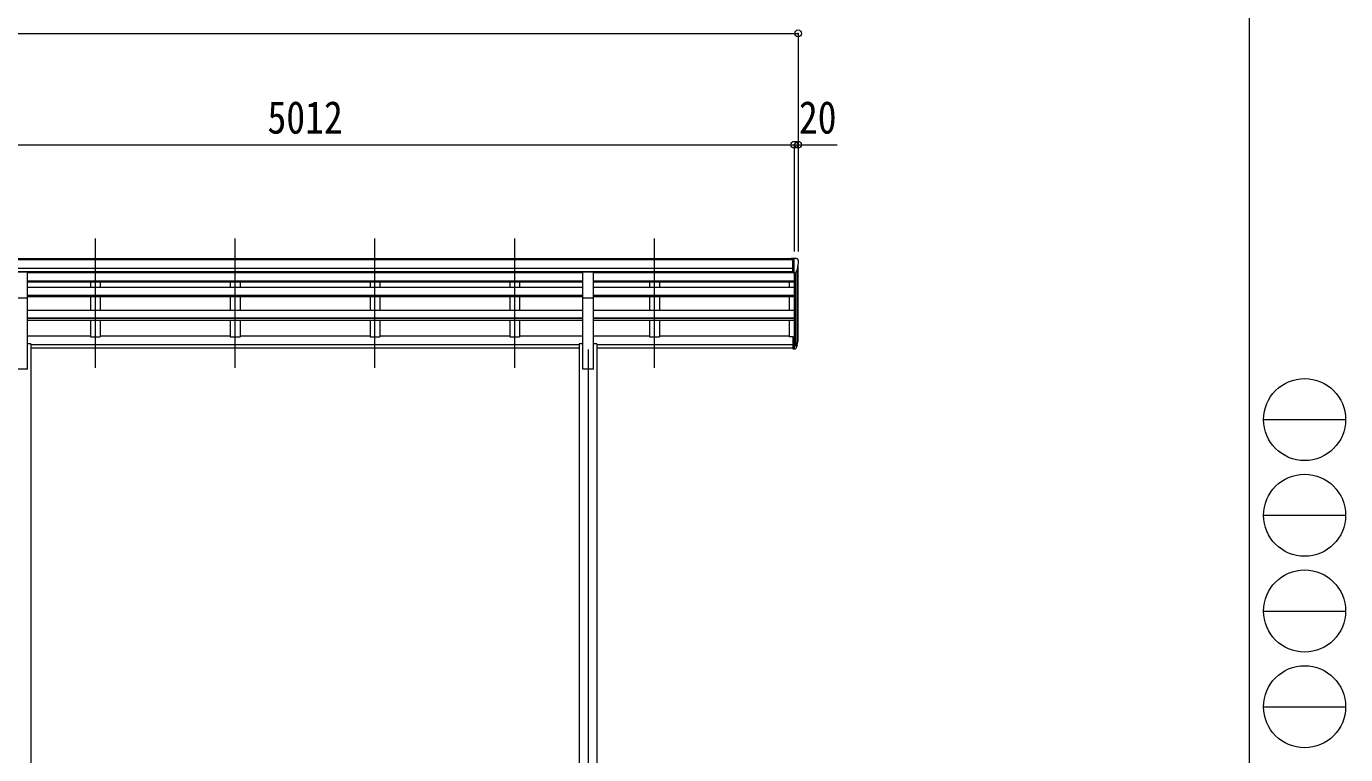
# Model space of a CAD drawing. Units: millimetres at full size. Extents: x -9783 to 9892, y -6828 to 6752.
# Drawn here: x 3134 to 9892, y -2978 to 750 of the extents above; entities that cross this region are included whole.
import ezdxf
from ezdxf.enums import TextEntityAlignment as Align

# ---------------------------------------------------------------- set-up
doc = ezdxf.new("R2010")
doc.units = ezdxf.units.MM
doc.header["$LTSCALE"] = 35
doc.header["$PDMODE"] = 32
doc.header["$PDSIZE"] = 35
for name, color, linetype, lineweight in [('0-1_本体', 4, 'Continuous', 9), ('0-2_部品', 7, 'Continuous', 9), ('0-8_PARTS2', 2, 'Continuous', 9), ('0-A_寸法', 6, 'Continuous', 9), ('F-0_240', 7, 'Continuous', 9)]:
    doc.layers.add(name, color=color, linetype=linetype, lineweight=lineweight)
doc.styles.add('ＭＳ ゴシック', font='')
doc.styles.get('ＭＳ ゴシック').set_extended_font_data('MS Gothic')

msp = doc.modelspace()

# ---------------------------------------------------------------- linework, layer by layer
at = {"layer": '0-1_本体'}
for p, q in [((7060.85, -440.57), (2071.85, -440.57)), ((7060.85, -445.92), (2071.85, -445.92)), ((7060.85, -489.45), (2061.85, -489.45)), ((7060.85, -507.12), (2061.85, -507.12)), ((5983.85, -509.49), (3138.85, -509.49)), ((5983.85, -511.96), (3138.85, -511.96)), ((3462.35, -509.49), (3462.35, -511.96)), ((3512.35, -509.49), (3512.35, -511.96)), ((4178.35, -509.49), (4178.35, -511.96)), ((4228.35, -509.49), (4228.35, -511.96)), ((4894.35, -509.49), (4894.35, -511.96)), ((4944.35, -509.49), (4944.35, -511.96)), ((5610.35, -509.49), (5610.35, -511.96)), ((5660.35, -509.49), (5660.35, -511.96)), ((6038.85, -509.49), (7060.85, -509.49)), ((7067.35, -511.96), (6038.85, -511.96)), ((6326.35, -509.49), (6326.35, -511.96)), ((6376.35, -509.49), (6376.35, -511.96)), ((7067.35, -511.95), (7067.35, -839.39)), ((7073.35, -511.47), (7073.35, -883.83)), ((7083.07, -496.12), (7083.07, -865.83)), ((7087.35, -841.56), (7087.35, -477.32)), ((5983.85, -554.15), (3138.85, -554.15)), ((5983.85, -555.55), (3138.85, -555.55)), ((5983.85, -559.24), (3138.85, -559.24)), ((5983.85, -586.48), (3138.85, -586.48)), ((3462.35, -559.24), (3462.35, -586.48)), ((3512.35, -559.24), (3512.35, -586.48)), ((4178.35, -559.24), (4178.35, -586.48)), ((4228.35, -559.24), (4228.35, -586.48)), ((4894.35, -559.24), (4894.35, -586.48)), ((4944.35, -559.24), (4944.35, -586.48)), ((5610.35, -559.24), (5610.35, -586.48)), ((5660.35, -559.24), (5660.35, -586.48)), ((7067.35, -554.15), (6038.85, -554.15)), ((7067.35, -555.55), (6038.85, -555.55)), ((7067.35, -559.24), (6038.85, -559.24)), ((7067.35, -586.48), (6038.85, -586.48)), ((6326.35, -559.24), (6326.35, -586.48)), ((6376.35, -559.24), (6376.35, -586.48)), ((7042.35, -586.48), (7042.35, -559.24)), ((5983.85, -627.21), (3138.85, -627.21)), ((5983.85, -628.7), (3138.85, -628.7)), ((5983.85, -635.51), (3138.85, -635.51)), ((3138.85, -1004.69), (3138.85, -640.75)), ((3462.35, -635.51), (3462.35, -704.99)), ((3512.35, -635.51), (3512.35, -704.99)), ((4178.35, -635.51), (4178.35, -704.99)), ((4228.35, -635.51), (4228.35, -704.99)), ((4894.35, -635.51), (4894.35, -704.99)), ((4944.35, -635.51), (4944.35, -704.99)), ((5610.35, -635.51), (5610.35, -704.99)), ((5660.35, -635.51), (5660.35, -704.99)), ((5983.85, -1004.69), (5983.85, -640.75)), ((7067.35, -627.21), (6038.85, -627.21)), ((7067.35, -628.7), (6038.85, -628.7)), ((7067.35, -635.51), (6038.85, -635.51)), ((6038.85, -1004.69), (6038.85, -640.75)), ((6326.35, -635.51), (6326.35, -704.99)), ((6376.35, -635.51), (6376.35, -704.99)), ((7042.35, -704.99), (7042.35, -635.51)), ((5983.85, -704.99), (3138.85, -704.99)), ((7067.35, -704.99), (6038.85, -704.99)), ((5983.85, -744.31), (3138.85, -744.31)), ((5983.85, -745.79), (3138.85, -745.79)), ((5983.85, -755.27), (3138.85, -755.27)), ((3512.35, -755.27), (3512.35, -840.22)), ((4228.35, -755.27), (4228.35, -840.22)), ((4944.35, -755.27), (4944.35, -840.22)), ((5660.35, -755.27), (5660.35, -840.22)), ((7067.35, -744.31), (6038.85, -744.31)), ((7067.35, -745.79), (6038.85, -745.79)), ((7067.35, -755.27), (6038.85, -755.27)), ((6376.35, -755.27), (6376.35, -840.22)), ((7042.35, -840.22), (7042.35, -755.27)), ((3462.35, -835.42), (3138.85, -835.42)), ((3156.35, -874.69), (3138.85, -874.69)), ((3156.35, -874.69), (3156.35, -4354.69)), ((4178.35, -835.42), (3512.35, -835.42)), ((4894.35, -835.42), (4228.35, -835.42)), ((5610.35, -835.42), (4944.35, -835.42)), ((5983.85, -835.42), (5660.35, -835.42)), ((5983.85, -874.69), (5966.35, -874.69)), ((5966.35, -874.69), (5966.35, -4354.69)), ((6326.35, -835.42), (6038.85, -835.42)), ((6056.35, -874.69), (6038.85, -874.69)), ((6056.35, -874.69), (6056.35, -4354.69)), ((7042.35, -835.42), (6376.35, -835.42)), ((7060.85, -840.22), (7042.35, -840.22)), ((5966.35, -879.73), (3156.35, -879.73)), ((5966.35, -881.11), (3156.35, -881.11)), ((5966.35, -898.28), (3156.35, -898.28)), ((7060.85, -879.73), (6056.35, -879.73)), ((7060.85, -881.11), (6056.35, -881.11)), ((7060.85, -898.28), (6056.35, -898.28)), ((3138.85, -1004.69), (3083.85, -1004.69)), ((6038.85, -1004.69), (5983.85, -1004.69))]:
    msp.add_line(p, q, dxfattribs=at)
for points in [[(3462.35, -755.27), (3462.35, -840.22), (3512.35, -840.22)], [(4178.35, -755.27), (4178.35, -840.22), (4228.35, -840.22)], [(4894.35, -755.27), (4894.35, -840.22), (4944.35, -840.22)], [(5610.35, -755.27), (5610.35, -840.22), (5660.35, -840.22)], [(6326.35, -755.27), (6326.35, -840.22), (6376.35, -840.22)]]:
    msp.add_lwpolyline(points, dxfattribs=at)
at = {"layer": '0-2_部品'}
for p, q in [((7060.85, -438.97), (7050.85, -439.05)), ((7050.85, -440.57), (7050.85, -439.05)), ((7060.85, -510.95), (7060.85, -438.97)), ((7079.35, -438.97), (7060.85, -438.97)), ((7067.35, -511.95), (7067.35, -438.97)), ((7079.35, -438.97), (7081.68, -439.11)), ((7082.44, -439.53), (7086.51, -445.34)), ((7089.35, -448.34), (7089.35, -448.97)), ((3138.85, -508.83), (3083.85, -508.83)), ((3138.85, -640.91), (3138.85, -508.83)), ((6038.85, -508.83), (5983.85, -508.83)), ((5983.85, -640.91), (5983.85, -508.83)), ((6038.85, -640.91), (6038.85, -508.83)), ((7060.85, -510.95), (7067.35, -510.95)), ((7067.35, -511.95), (7072.56, -511.63)), ((7074.98, -510.14), (7084.25, -494.07)), ((3138.85, -640.91), (3083.85, -640.91)), ((6038.85, -640.91), (5983.85, -640.91)), ((7060.85, -839.39), (7060.85, -900.46)), ((7060.85, -839.39), (7067.35, -839.39)), ((7060.85, -877.71), (7067.35, -877.71)), ((7067.35, -839.39), (7067.35, -901.28)), ((7073.78, -883.36), (7083.54, -864.94)), ((7084.96, -865.44), (7074.8, -884.61)), ((7060.85, -883.11), (7067.35, -883.11)), ((7060.85, -900.46), (7067.35, -900.46)), ((7067.35, -884.11), (7072.49, -884.11)), ((7067.35, -886.11), (7072.2, -886.11)), ((7067.35, -901.28), (7072.2, -901.28)), ((7082.37, -882.29), (7074.8, -899.78))]:
    msp.add_line(p, q, dxfattribs=at)
for centre, radius, start, end in [((7081.62, -440.11), 1, 35, 86.5), ((6887.35, -448.97), 202, 347.09739, 0), ((7086.35, -448.34), 3, 0, 87), ((7072.38, -508.64), 3, 273.5, 330), ((6954.13, -846.21), 133.22, 344.28698, 356.72013), ((6999.4, -838.99), 88.05, 342.78929, 2.77608), ((6998.69, -843.27), 89.07, 345.58812, 5.50424), ((7072.2, -883.11), 3, 270, 330), ((7072.2, -898.28), 3, 270, 330), ((7072.49, -882.61), 1.5, 270, 330)]:
    msp.add_arc(centre, radius, start, end, dxfattribs=at)
at = {"layer": '0-8_PARTS2'}
for p, q in [((3487.35, -998.49), (3487.35, -335.96)), ((4203.35, -998.49), (4203.35, -335.96)), ((4919.35, -998.49), (4919.35, -335.96)), ((5635.35, -998.49), (5635.35, -335.96)), ((6351.35, -998.49), (6351.35, -335.96)), ((6011.35, -904.69), (6011.35, -4454.69))]:
    msp.add_line(p, q, dxfattribs=at)
at = {"layer": '0-A_寸法'}
for p, q in [((-2976.65, 713.62), (7087.35, 713.62)), ((7087.35, 713.62), (7087.35, -401.95)), ((2055.35, 143.67), (7067.35, 143.67)), ((7067.35, 143.67), (7067.35, -401.95)), ((7067.35, 143.67), (7087.35, 143.67)), ((7087.35, 143.67), (7087.35, -401.95)), ((7087.35, 143.67), (7287.35, 143.67))]:
    msp.add_line(p, q, dxfattribs=at)
for p in [(7087.35, 713.62), (7067.35, 143.67), (7087.35, 143.67)]:
    msp.add_point(p, dxfattribs=at)
at = {"layer": 'F-0_240', "color": 5}
msp.add_line((9396.97, 6751.9), (9396.97, -6828.1), dxfattribs=at)
at = {"layer": 'F-0_240', "color": 4}
for p, q in [((9471.77, -1263.1), (9891.77, -1263.1)), ((9471.77, -1753.1), (9891.77, -1753.1)), ((9471.77, -2243.1), (9891.77, -2243.1)), ((9471.77, -2733.1), (9891.77, -2733.1))]:
    msp.add_line(p, q, dxfattribs=at)
for centre in [(9681.77, -1263.1), (9681.77, -1753.1), (9681.77, -2243.1), (9681.77, -2733.1)]:
    msp.add_circle(centre, 210, dxfattribs=at)

# ---------------------------------------------------------------- texts
at = {"layer": '0-A_寸法', "color": 7, "style": 'ＭＳ ゴシック', "width": 0.85}
for s, p in [('5012', (4368.85, 150.67)), ('20', (7091.1, 150.67))]:
    msp.add_text(s, height=166.8, dxfattribs=at).set_placement(p, align=Align.BOTTOM_LEFT)

doc.saveas('drawing.dxf')
